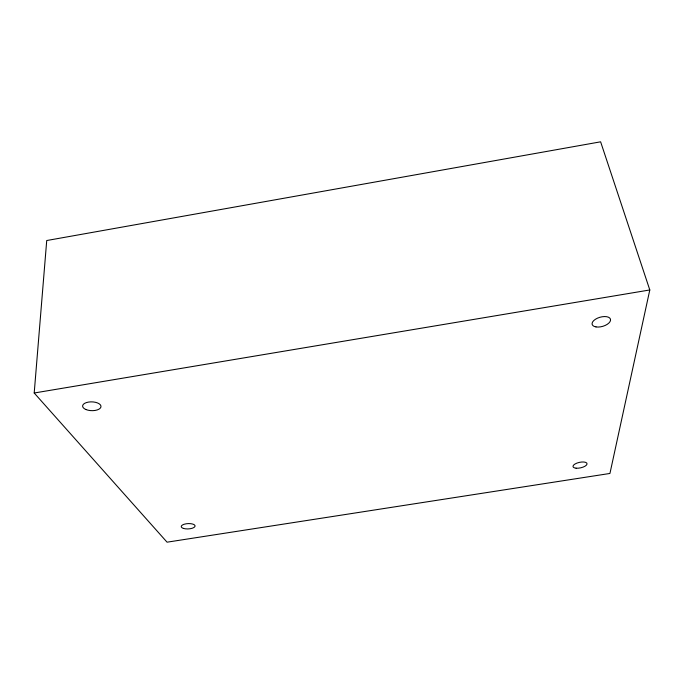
<?xml version="1.0" encoding="UTF-8"?>
<svg xmlns="http://www.w3.org/2000/svg" width="684" height="684" viewBox="0 0 684 684"><rect width="100%" height="100%" fill="white"/><g stroke="black" fill="none" stroke-linecap="round" stroke-linejoin="round"><path stroke-width="1.03" d="M34.2 393.001L46.726 240.529L600.62 141.819L649.8 289.956L609.94 473.456L167.058 542.181L34.2 393.001L649.8 289.956M86.004 409.562A9.208 4.403 1.6 0 0 100.89 407.151A9.208 4.403 1.6 0 0 88.518 402.081A9.208 4.403 1.6 0 0 86.004 409.562M183.355 528.39A6.943 2.668 -2.8 0 0 194.889 526.62A6.943 2.668 -2.8 0 0 186.193 523.782A6.943 2.668 -2.8 0 0 183.355 528.39M576.082 468.189A7.173 2.804 -12.2 0 0 587.034 464.026A7.173 2.804 -12.2 0 0 576.911 463.102A7.173 2.804 -12.2 0 0 576.082 468.189M596.003 326.918A9.508 4.745 -15.8 0 0 610.53 320.326A9.508 4.745 -15.8 0 0 597.431 318.188A9.508 4.745 -15.8 0 0 596.003 326.918"/></g></svg>
